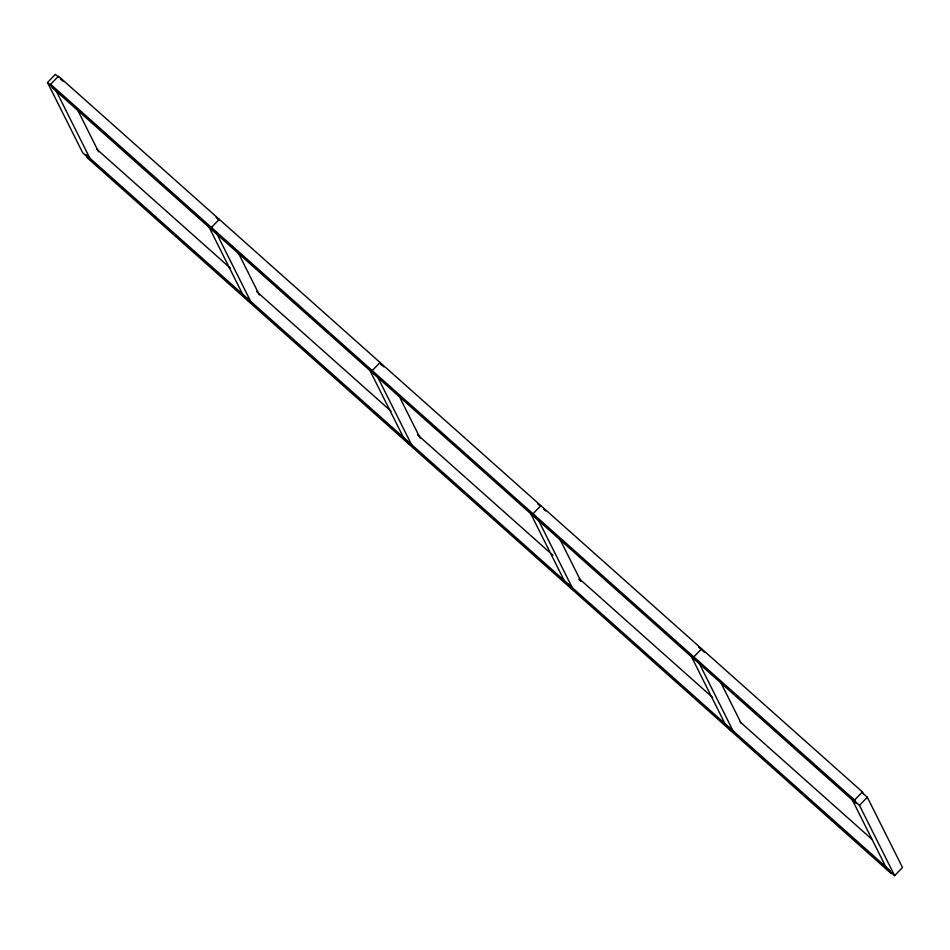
<?xml version="1.0" encoding="UTF-8"?>
<svg xmlns="http://www.w3.org/2000/svg" width="950" height="950" viewBox="0 0 950 950"><rect width="100%" height="100%" fill="white"/><g stroke="black" fill="none" stroke-linecap="round" stroke-linejoin="round"><path stroke-width="1.43" d="M47.5 82.496L55.539 89.644L90.713 159.885L82.674 152.736L47.5 82.496L55.349 74.373L58.366 77.057M50.635 84.312L854.572 800.043L856.33 803.557L52.404 87.827L50.635 84.312L58.496 76.202L862.422 791.932L863.597 794.271M219.284 219.343L211.422 227.466L213.18 230.969M540.859 505.637L532.997 513.748L534.755 517.263M701.634 648.791L693.785 656.901L695.543 660.416M854.572 800.043L862.422 791.932M867.326 797.264L902.5 867.504L894.651 875.627L859.477 805.374L867.326 797.264L862.303 792.799M60.373 78.85L63.389 81.534M216.137 217.526L219.153 220.21M380.95 364.254L383.966 366.938M537.712 503.821L539.719 505.602M543.744 509.188L545.751 510.969M698.499 646.962L704.532 652.329M859.477 805.374L851.438 798.226L886.611 868.466L894.651 875.627M96.971 149.387L230.221 268.019M256.654 291.555L391.008 411.16M417.442 434.696L552.9 555.287M579.334 578.823L712.583 697.454M740.121 721.964L872.266 839.622M578.918 579.429L580.925 581.21L559.692 538.804M720.48 681.957L741.047 723.033M728.959 727.142L730.716 730.657M568.171 583.989L569.929 587.504M398.905 395.663L420.137 438.069M381.235 364.836L380.071 362.496L372.21 370.607L373.968 374.122M407.384 440.848L409.141 444.363M237.453 251.192L259.35 294.928M246.596 297.706L248.366 301.209M77.33 109.369L98.562 151.774M216.327 232.797L208.287 225.637L243.461 295.877L251.501 303.038L216.327 232.797M377.114 375.939L369.075 368.79L404.249 439.031L412.288 446.179L377.114 375.939M537.902 519.092L529.862 511.931L565.036 582.172L573.076 589.332L537.902 519.092M698.689 662.233L690.65 655.072L725.824 725.313L733.863 732.474L698.689 662.233M889.746 870.283L85.809 154.553L87.578 158.068L891.504 873.798L889.746 870.283"/></g></svg>
